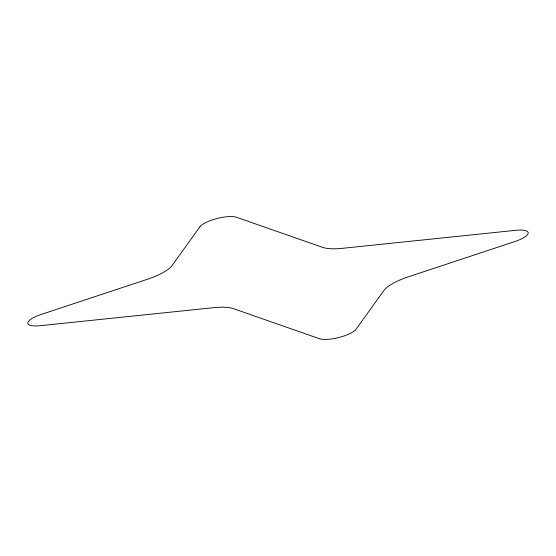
<?xml version="1.0" encoding="UTF-8"?>
<svg xmlns="http://www.w3.org/2000/svg" width="556" height="556" viewBox="0 0 556 556"><rect width="100%" height="100%" fill="white"/><g stroke="black" fill="none" stroke-linecap="round" stroke-linejoin="round"><path stroke-width="0.83" d="M199.938 226.772L172.047 265.56A40.421 11.412 -13.9 0 1 146.986 279.397L40.942 314.536A20.211 5.706 -13.9 0 0 27.807 322.89A20.211 5.706 -13.9 0 0 39.976 325.712L213.386 307.697A40.421 11.412 -13.9 0 1 233.346 308.622L319.547 338.743A20.211 5.706 -13.9 0 0 339.236 337.409A20.211 5.706 -13.9 0 0 356.062 329.228L383.953 290.44A40.421 11.412 -13.9 0 1 409.014 276.603L515.058 241.464A20.211 5.706 -13.9 0 0 528.193 233.11A20.211 5.706 -13.9 0 0 516.024 230.288L342.614 248.303A40.421 11.412 -13.9 0 1 322.654 247.378L236.453 217.257A20.211 5.706 -13.9 0 0 216.764 218.591A20.211 5.706 -13.9 0 0 199.938 226.772"/></g></svg>
